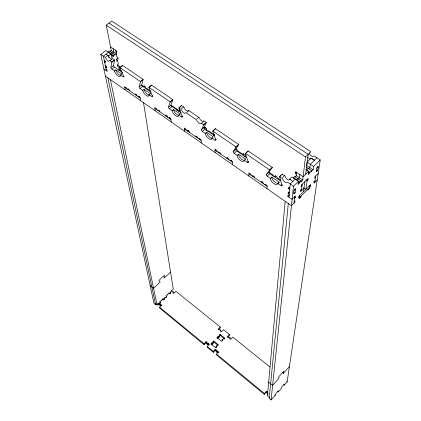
<?xml version="1.0" encoding="UTF-8"?>
<svg xmlns="http://www.w3.org/2000/svg" width="421" height="421" viewBox="0 0 421 421"><rect width="100%" height="100%" fill="white"/><g stroke="black" fill="none" stroke-linecap="round" stroke-linejoin="round"><path stroke-width="0.63" d="M235.818 148.687L237.276 149.687L237.276 150.486L243.133 154.502L243.138 153.702L245.106 155.049L245.085 156.954M248.89 176.057L248.948 172.942L250.953 174.336L250.932 175.115M252.605 176.278L252.626 175.499L254.637 176.899L254.616 177.678M263.388 183.772L263.425 182.998L261.388 181.583L261.357 182.361L262.209 181.54M267.003 188.676L267.167 185.598L265.125 184.177L265.083 184.951L265.94 184.13M272.987 176.21L273.066 175.041L269.014 172.263M275.081 176.888L275.166 175.641L277.207 177.046L277.155 177.825L280.344 180.014M217.536 350.956L217.594 351.893L217.068 352.445L217.01 351.509L217.536 350.956L218.715 351.93L216.605 354.145L216.662 355.077L264.32 394.372L264.388 393.524L266.493 391.177L267.745 392.209L267.146 393.646L268.014 394.361M264.32 394.372L266.419 392.03L266.493 391.177M285.18 201.338L267.388 395.993L269.277 397.55M294.516 198.359L295.363 197.512L295.537 195.975L292.111 199.37L287.875 196.439L288.022 194.891L289.085 195.623M289.222 194.197L288.159 193.46L288.311 191.897L289.374 192.629M289.701 189.339L288.627 188.597L288.78 187.003L289.858 187.745M288.311 203.517L269.193 398.392L271.087 399.95L275.181 395.335L275.313 394.203L278.36 390.777L278.218 391.919L277.271 391.146M288.932 197.17L290.227 183.982L295.195 179.114M293.353 178.462L293.437 177.651L294.605 176.51L301.083 180.898L300.989 181.709L302.715 180.009L305.514 156.922L310.882 151.718L111.707 21.05L106.26 25.16L111.239 50.504L116.338 53.956L114.586 55.319L114.417 54.425L109.313 50.967L108.129 51.883L113.233 55.346L113.407 56.24L111.649 57.609L110.944 54.03L105.818 50.552L100.787 54.43L153.975 303.378L155.607 304.725L156.291 304.062M271.087 399.95L293.49 186.214L298.457 181.33L291.942 176.904L289.632 179.157L292.884 181.372M296.421 174.005L295.347 173.278L295.521 171.636L303.109 176.752L308.567 171.384L305.851 169.568M293.884 193.56C292.579 191.034 297.326 184.84 295.179 192.281A1.037 0.326 -55.1 0 1 294.468 193.507A1.037 0.326 -55.1 0 1 293.884 193.56L295.179 192.281M296.221 175.857L296.6 172.363M293.99 203.169L294.679 196.823M298.457 181.33L298.089 184.566L301.083 180.898M299.847 174.552L299.473 177.815L298.179 179.088M299.594 195.57L299.231 198.612L300.899 196.944L300.994 196.186M302.199 184.287L301.404 190.834L300.347 190.113M306.72 164.911L306.993 162.711M303.515 191.671L304.757 181.756M305.704 174.199L308.204 154.318L108.986 23.102M302.004 185.871L301.152 186.719L301.341 185.129L308.156 178.393L307.946 179.993L307.098 180.83L306.014 189.176L303.851 187.703M308.567 171.384L308.14 174.662L311.519 170.621L306.125 167.021M307.919 189.282L307.819 190.045L309.467 188.403L309.888 185.324M311.519 170.621L311.408 171.442L313.108 169.763L313.561 166.474L320.213 159.933L314.692 156.286A1.363 0.721 45.5 0 0 313.598 156.175A2.721 1.442 45.7 0 1 311.424 155.954A2.721 1.442 45.7 0 1 309.551 153.512A1.358 0.716 45.9 0 0 309.209 152.849M309.677 186.866L310.503 186.045L310.714 184.498L298.752 196.412L298.573 197.933L299.41 197.096M283.77 384.747L284.243 385.131L284.407 383.968L281.638 387.083L281.486 388.236L278.218 391.919M315.724 175.936L314.782 182.44L313.698 181.714M316.387 171.294C315.261 168.695 320.023 162.464 317.639 170.052A1.021 0.316 -55.8 0 1 316.924 171.279A1.021 0.316 -55.8 0 1 316.387 171.294L317.65 170.042M284.243 385.131L287.154 381.852L320.213 159.933M100.787 54.43L105.15 57.414A1.284 0.51 52.9 0 1 106.081 58.561A2.573 1.031 52.8 0 0 107.944 60.861A2.573 1.031 52.8 0 0 109.318 60.777A1.284 0.516 52.8 0 1 110.007 60.735L111.828 61.982A1.316 0.532 52.8 0 1 111.844 62.213L110.855 67.67A1.274 0.505 52.5 0 0 111.881 69.128L114.444 70.891A4.442 1.784 52.3 0 0 118.033 75.99A4.442 1.784 52.3 0 0 120.453 75.027L121.769 73.985L115.759 69.854L114.444 70.891M111.186 67.407L113.491 65.602L114.512 60.129A1.316 0.532 52.8 0 0 114.496 59.898L112.675 58.656A1.284 0.521 52.8 0 0 111.981 58.698A2.568 1.037 52.9 0 1 110.602 58.787A2.568 1.037 52.9 0 1 108.744 56.493A1.284 0.516 53 0 0 107.818 55.346L105.818 56.898M120.453 75.027L123.043 76.811A1.274 0.516 52.2 0 0 123.748 76.543L119.948 67.702A1.268 0.516 52.5 0 1 119.896 67.497L122.558 65.387L143.103 79.385L140.44 81.548A1.3 0.542 51.9 0 1 140.44 81.774L139.062 87.084A1.279 0.532 51.7 0 0 140.088 88.552L142.745 90.383A4.484 1.873 51.5 0 0 146.329 95.525A4.484 1.873 51.5 0 0 148.992 94.683L150.308 93.599L144.066 89.31L142.745 90.383M139.393 86.815L141.698 84.937L143.108 79.611A1.295 0.547 52 0 0 143.103 79.385M148.992 94.683L151.681 96.541A1.289 0.542 51.3 0 0 152.46 96.298L148.871 87.484A1.279 0.542 51.6 0 1 148.823 87.279L151.486 85.095L172.852 99.645L170.184 101.887A1.31 0.568 50.9 0 1 170.173 102.114L168.379 107.255A1.295 0.558 50.7 0 0 169.4 108.739L172.163 110.644A4.536 1.963 50.4 0 0 175.731 115.828A4.536 1.963 50.4 0 0 178.657 115.112L179.967 113.991L173.478 109.528L172.163 110.644M168.705 106.976L171.01 105.034L172.842 99.872A1.31 0.574 51 0 0 172.852 99.645M178.651 115.112L181.451 117.043A1.3 0.568 50.2 0 0 182.304 116.838L178.972 108.129A1.305 0.574 50.5 0 1 178.904 107.855L181.572 105.587L183.567 106.945A1.316 0.584 50.5 0 1 184.509 108.134A2.637 1.174 50.5 0 0 186.403 110.507A2.637 1.174 50.5 0 0 188.092 110.57A1.316 0.589 50.3 0 1 188.94 110.607L198.744 117.285A1.321 0.6 49.9 0 1 199.696 118.48A2.652 1.205 49.8 0 0 201.596 120.869A2.652 1.205 49.8 0 0 203.348 120.969A1.326 0.605 49.7 0 1 204.227 121.022L206.285 122.422L203.622 124.758A1.358 0.616 49.6 0 1 203.596 124.974L201.306 129.921A1.316 0.584 49.4 0 0 202.322 131.415L205.211 133.404A4.599 2.063 49.1 0 0 208.753 138.63A4.599 2.063 49.1 0 0 211.984 138.067L213.294 136.899L206.522 132.241L205.211 133.404M201.638 129.631L203.938 127.605L206.253 122.637A1.358 0.621 49.7 0 0 206.279 122.422M237.907 145.261L235.918 147.082L233.139 151.823A1.331 0.61 48 0 0 234.15 153.333L237.155 155.402A4.673 2.158 47.7 0 0 240.67 160.669A4.673 2.158 47.7 0 0 244.206 160.259L245.517 159.049L238.46 154.197L237.155 155.402M233.466 151.523L235.76 149.423L238.57 144.656A1.347 0.631 48.3 0 0 238.612 144.445L215.389 128.626L212.731 130.984A1.31 0.6 49.2 0 0 212.763 131.184L215.847 139.925A1.321 0.595 48.9 0 1 214.905 140.082M271.592 168.237L269.608 170.126L266.298 174.641A1.358 0.642 46.4 0 0 267.298 176.162L270.429 178.32A4.763 2.252 46.1 0 0 273.924 183.63A4.763 2.252 46.1 0 0 277.786 183.388L280.954 185.572A1.368 0.653 45.7 0 0 282.081 185.508L282.407 185.187M266.625 174.331L268.908 172.152L272.25 167.605A1.374 0.663 46.6 0 0 272.308 167.4L248.101 150.907L245.448 153.36A1.331 0.626 47.7 0 0 245.475 153.56L248.279 162.243A1.342 0.626 47.4 0 1 247.248 162.359L244.206 160.264M289.427 366.58L283.565 373.127C281.986 374.653 285.106 369.948 283.528 371.485L279.118 376.406C277.697 377.342 279.991 377.758 278.576 378.7L272.613 385.357L268.651 382.126M267.146 393.646L267.667 393.061L266.419 392.03M213.336 352.33L215.447 350.125L215.384 349.188L213.268 351.398L213.336 352.33L207.364 347.404L207.279 346.462L209.39 344.267L208.227 343.31L207.695 343.857L207.779 344.804L208.306 344.257L208.227 343.31M227.44 337.579L229.508 335.421L229.482 334.453L223.498 329.632L221.425 331.785L220.262 330.843L220.778 330.306L219.815 329.527L219.294 330.064L218.131 329.127L220.204 326.985L175.91 291.327L173.831 293.358L172.731 292.469L173.252 291.963L171.736 290.743L170.263 292.179L170.442 293.221M217.068 352.445L216.094 351.646L216.031 350.709L216.557 350.156L215.384 349.188M229.482 334.453L227.408 336.616L228.587 337.563L229.103 337.021L230.082 337.81L229.561 338.352L230.74 339.305L232.813 337.132L269.856 366.949M216.073 346.151L216.783 345.415L217.368 345.894L218.42 344.799L213.731 340.968L212.679 342.057L213.268 342.536L213.336 343.489L212.626 344.225L212.042 343.747L211.974 342.794L210.921 343.889L215.61 347.735L216.662 346.636L216.073 346.151L216.136 347.099L216.72 347.578M222.23 340.731L222.183 339.773L223.141 338.779L223.725 339.252L224.767 338.168L220.083 334.374L219.041 335.453L219.625 335.926L219.678 336.895L218.725 337.884L218.141 337.41L218.083 336.447L218.667 336.921L218.725 337.884M211.342 344.473L212.042 343.747M212.752 343.01L213.8 341.92L213.731 340.968M217.446 338.131L218.141 337.41M219.441 336.063L220.13 335.342L220.083 334.374M212.626 344.225L212.558 343.273L213.268 342.536M218.667 336.921L219.625 335.926M217.099 338.495L217.041 337.531L218.083 336.447M206.095 341.557L206.185 342.515L204.074 344.694L203.98 343.741L206.095 341.557L207.258 342.515L206.732 343.062L206.816 344.015L207.779 344.804M218.604 329.675L220.257 327.97L220.204 326.985M294.153 201.664L295 200.817L294.832 202.333L291.448 205.701L105.424 76.127M314.992 180.909L314.171 181.725L313.95 183.272L317.229 179.999M299.32 197.854L309.572 187.634M301.594 189.276L300.747 190.118L300.557 191.671L303.936 188.319M318.202 173.473L314.882 176.767L314.655 178.341L315.482 177.525M288.159 193.46L289.453 192.186M287.875 196.439L289.159 195.17M294.237 190.271L295.537 188.987M316.887 167.905L318.144 166.663M308.598 168.863L309.872 167.611L310.303 164.311L316.971 157.78M288.627 188.597L289.932 187.319M296.668 179.846L297.836 178.699M308.277 168.458L306.714 169.995L309.956 172.163M160.664 304.236L160.869 305.257L160.338 305.772L160.138 304.751L160.664 304.236L161.764 305.136L159.643 307.209L159.848 308.225L204.074 344.694M295.347 173.278L296.642 172.015M294.953 176.899L296.247 175.631L302.715 180.009M155.391 303.704L157.033 305.057L158.554 303.162L158.828 304.53M164.095 299.399L163.906 298.368L165.121 297.179L165.669 297.626L166.716 296.605M159.533 303.846L160.233 303.162L159.964 301.789L161.022 300.762L161.09 301.104L162.785 299.047L162.959 299.962M163.464 300.015L164.29 299.21M165.532 298.005L166.358 297.194L166.111 295.816L167.158 294.795L167.216 295.142L169.163 292.842L169.321 293.769M169.816 293.826L170.658 293.005M281.281 185.251L281.933 184.619M282.491 177.599L284.47 175.683A1.384 0.674 45.9 0 1 285.433 176.92A2.773 1.352 45.8 0 0 287.369 179.388A2.773 1.352 45.8 0 0 289.501 179.688A1.389 0.679 45.6 0 1 290.574 179.841M277.781 183.388L279.086 182.119L271.734 177.067L270.429 178.32M282.081 185.508L279.591 176.957A1.374 0.663 46 0 1 279.565 176.688L282.202 174.141L284.47 175.683M280.254 176.315L281.044 175.552M274.702 176.82L275.602 175.957M170.558 272.061L164.632 277.744A0.795 0.305 -51.2 0 1 164.032 277.728L164.522 275.66A0.795 0.305 -51.2 0 0 163.911 275.671L159.454 279.939A0.8 0.31 -51 0 0 159.017 280.928L160.012 281.586A0.795 0.305 -50.9 0 1 159.591 282.586L153.576 288.353L150.171 285.58M272.219 175.852L273.066 175.041M267.298 176.162L269.577 173.978M269.608 170.126A1.374 0.658 46.6 0 0 269.666 169.921L272.308 167.4M248.279 162.243L248.611 161.938M247.58 162.053L248.232 161.443M243.133 154.502L243.98 153.723M246.153 153.012L248.122 151.107A1.331 0.631 47.7 0 1 248.101 150.907M244.238 156.644L245.201 155.749M231.345 160.117L230.492 160.906L230.476 160.117L232.434 161.475L232.476 164.627M227.777 157.638L226.919 158.422L226.898 157.628L228.85 158.985L228.866 159.775M234.15 153.333L236.439 151.234M235.918 147.082A1.352 0.626 48.2 0 0 235.96 146.871L238.612 144.445M215.878 149.371L215.026 150.144L232.45 162.259M215.231 139.788L215.889 139.198M215.847 139.925L216.173 139.63M213.41 135.483L214.263 134.725L208.611 130.852L207.763 131.605M213.447 130.663L215.42 128.826A1.31 0.605 49.2 0 1 215.389 128.626M205.89 130.321L206.858 129.468M203.359 127.231L204.885 128.279L205.732 127.531M196.644 136.025L195.781 136.783L195.723 135.972L197.596 137.272L197.654 138.083M202.322 131.415L204.617 129.394M203.596 124.974L205.59 123.221M178.904 107.855L180.898 109.218A1.316 0.579 50.5 0 1 181.851 110.407A2.642 1.168 50.4 0 0 183.751 112.781A2.642 1.168 50.4 0 0 185.429 112.854A1.321 0.584 50.3 0 1 186.277 112.891L196.086 119.601A1.326 0.595 49.9 0 1 197.039 120.795A2.658 1.195 49.8 0 0 198.944 123.185A2.658 1.195 49.8 0 0 200.691 123.295A1.326 0.6 49.7 0 1 201.57 123.348L203.564 121.606M188.587 130.436L187.729 131.184L187.655 130.368L189.508 131.657L189.576 132.473M196.749 119.022L198.744 117.285M181.783 116.759L182.698 115.97M186.945 112.323L188.94 110.607M182.304 116.838L182.635 116.559M178.315 111.391L179.767 110.149M181.567 108.65L183.567 106.945M176.51 110.149L177.362 109.428L171.973 105.734L171.126 106.455M179.635 107.56L180.635 106.713M170.01 117.538L169.153 118.269L169.053 117.448L170.863 118.706L171.247 121.974M166.711 115.249L165.848 115.975L165.748 115.154L167.547 116.406L167.647 117.227M169.4 108.739L171.7 106.797M170.173 102.114L172.173 100.43M152.013 96.267L152.67 95.72M149.566 87.01L151.539 85.3A1.279 0.547 51.7 0 1 151.486 85.095M139.351 96.256L138.488 96.962L138.351 96.125L140.088 97.335L140.635 100.656M136.183 94.051L135.32 94.757L135.178 93.92L136.909 95.125L137.046 95.956M140.088 88.552L142.387 86.679M143.508 86.773L144.477 85.979M140.44 81.774L142.44 80.153M128.737 88.889L127.879 89.584L127.726 88.747L129.436 89.936L129.589 90.773M123.374 76.554L124.032 76.027M123.748 76.543L124.079 76.28M121.953 71.423L119.301 69.607L118.927 67.618L119.948 66.813M120.643 67.249L122.616 65.597A1.263 0.521 52.6 0 1 122.558 65.392M118.48 70.254L119.927 69.112M111.881 69.128L114.186 67.318M118.601 65.908L117.743 66.581L117.417 64.86L118.275 64.187L117.564 60.424L116.043 59.393M117.564 60.424L116.696 61.103L116.364 59.35L118.238 57.882M111.828 61.982L114.496 59.898M111.844 62.213L113.844 60.65M106.597 66.807L105.724 67.492L106.566 68.07L106.203 66.339L105.361 65.755M105.476 61.419L104.592 62.108L105.439 62.687L105.071 60.924L104.224 60.34M113.233 55.346L114.417 54.425M110.007 60.735L112.012 59.177M110.676 53.614L111.86 52.693M108.986 57.719L108.607 55.846L110.944 54.03M112.47 53.246L113.781 52.225L113.091 48.641M116.875 51.488L115.996 52.167L116.854 52.746L116.517 50.952L110.534 46.915M108.376 52.288L103.345 56.182L106.418 70.796M109.923 51.52L111.239 50.504M106.26 25.16L305.514 156.922M313.561 166.474L307.062 162.159L311.203 158.117L314.445 160.259L312.15 158.764A1.363 0.716 45.5 0 0 311.824 158.591M306.646 165.464L313.108 169.763M308.23 171.894L309.845 172.978M306.877 179.272L307.946 179.993M306.035 180.109L307.098 180.83M309.456 185.335L310.503 186.045M293.437 177.651L299.92 182.051M117.001 58.519L118.08 59.25L117.748 57.488L116.896 56.914L115.659 50.373M110.849 54.504L113.407 56.24M298.205 181.756L299.826 182.856M106.013 54.12L108.607 55.846M117.312 65.029L119.443 66.481L119.764 68.191L118.927 67.618M119.896 67.497L140.44 81.548M148.823 87.279L170.184 101.887M201.57 123.353L203.622 124.758M212.731 130.984L235.96 146.871M245.448 153.36L269.666 169.921M279.565 176.688L281.828 178.241A1.384 0.668 45.9 0 1 282.801 179.478A2.779 1.342 45.8 0 0 284.738 181.951A2.779 1.342 45.8 0 0 286.864 182.261A1.389 0.674 45.6 0 1 287.938 182.414L293.49 186.214M180.451 110.76L179.093 109.828L179.204 110.923M150.297 90.857L145.613 87.647L145.487 86.805L143.761 85.621L143.929 86.737M122.548 72.57L114.512 67.06A1.268 0.51 52.6 0 1 113.486 65.597M151.102 92.162L142.719 86.41A1.279 0.537 51.7 0 1 141.698 84.937M181.283 112.865L172.026 106.518A1.295 0.563 50.7 0 1 171.01 105.034M214.605 135.73L204.948 129.105A1.31 0.589 49.4 0 1 203.938 127.605M246.822 157.833L236.765 150.934A1.331 0.616 48 0 1 235.76 149.423M280.386 180.862L269.903 173.668A1.358 0.647 46.4 0 1 268.908 172.152M299.857 196.228L300.899 196.944M211.984 138.067L214.905 140.082M294.311 196.786L295.363 197.512M106.06 69.076L106.897 69.654L107.255 71.375L103.913 69.06M124.758 87.405L140.23 98.161M154.849 108.323L170.963 119.522M184.345 128.831L201.096 140.477M248.937 173.72L267.135 186.366M283.07 372.727L283.565 373.127M286.68 381.473L287.154 381.852M170.263 292.179L170.81 292.621L169.768 293.637L168.895 292.927M220.13 335.342L224.803 339.131M222.183 339.773L222.772 340.252L221.73 341.342L217.041 337.531M163.906 298.368L164.453 298.81L163.401 299.836L162.09 298.763M213.8 341.92L218.01 345.362M211.974 342.794L212.558 343.273M274.708 394.951L275.181 395.335M159.706 301.868L160.58 302.583L159.522 303.615L158.975 303.162L158.622 303.509L160.138 304.751M159.827 302.825L160.233 303.162M160.869 305.257L161.596 305.857M206.185 342.515L206.958 343.147M208.306 344.257L209.084 344.899M215.447 350.125L216.226 350.772M217.594 351.893L218.378 352.54M206.732 343.062L207.695 343.857M216.031 350.709L217.01 351.509M267.224 392.793L268.093 393.509M157.601 303.52L160.338 305.772M159.643 307.209L203.98 343.741M207.279 346.462L213.268 351.398M216.605 354.145L264.388 393.524M107.902 77.859L155.607 304.725M110.391 79.59L157.033 305.057M125.216 89.915L124.595 86.573L126.3 87.757L126.453 88.594M171.831 291.321L171.679 290.39L173.294 289.227L143.456 102.282M173.252 291.963L173.42 293.005M142.156 85.289L142.351 86.547M155.196 110.797L154.728 107.502L156.501 108.734L156.617 109.56M158.101 110.591L157.986 109.765L159.77 111.002L159.88 111.828M177.362 109.428L177.488 110.665M184.577 131.263L184.266 128.016L186.114 129.3L186.187 130.115M199.217 139.167L199.159 138.362L201.043 139.667L201.259 142.882M204.885 128.279L204.832 127.463L206.706 128.742L206.816 130.689M220.778 330.306L220.825 331.28M215.12 152.539L214.984 149.35L216.904 150.686L216.936 151.486M214.263 134.725L214.315 135.936M218.536 152.597L218.504 151.802L220.436 153.139L220.462 153.939M230.082 337.81L230.103 338.773M282.228 174.405A1.374 0.668 46 0 1 282.202 174.141M271.734 177.067A4.763 2.268 46.1 0 0 272.95 180.162A4.757 2.263 46.1 0 0 278.576 183.114M279.086 182.119A4.757 2.263 46.1 0 1 278.986 182.588M278.886 182.788A4.757 2.263 46.1 0 1 278.749 182.967M238.46 154.197A4.647 2.158 47.7 0 0 238.596 155.075L238.707 155.417A4.668 2.168 47.7 0 0 244.459 160.343M245.517 159.049A4.668 2.168 47.7 0 1 245.501 159.296M212.395 138.262A4.594 2.073 49.1 0 1 208.748 136.357A4.594 2.073 49.1 0 1 206.522 132.241M181.635 105.86A1.305 0.579 50.6 0 1 181.572 105.587M178.746 115.443A4.531 1.968 50.5 0 1 175.457 113.296A4.531 1.968 50.5 0 1 173.478 109.534M179.967 113.986A4.531 1.968 50.5 0 1 179.925 114.717M144.066 89.31A4.457 1.868 51.5 0 0 144.314 90.22L144.456 90.568A4.484 1.879 51.5 0 0 149.26 95.135M150.308 93.604A4.484 1.879 51.5 0 1 150.334 94.115M120.648 75.559A4.442 1.789 52.3 0 1 115.759 69.854M121.769 73.98A4.442 1.789 52.3 0 1 121.806 74.249M311.061 158.649A2.726 1.431 45.7 0 1 307.693 157.301"/></g></svg>
